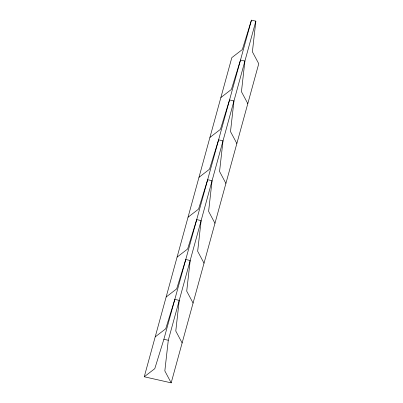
<?xml version="1.0" encoding="UTF-8"?>
<svg xmlns="http://www.w3.org/2000/svg" width="403" height="403" viewBox="0 0 403 403"><rect width="100%" height="100%" fill="white"/><g stroke="black" fill="none" stroke-linecap="round" stroke-linejoin="round"><path stroke-width="0.6" d="M255.85 21.142L168.288 340.268L164.832 370.936L171.184 382.85L144.254 376.775L231.816 57.649L242.349 49.544L251.442 20.15L255.85 21.142L252.394 51.811L258.746 63.724L171.184 382.85M144.254 376.775L154.792 368.669L163.88 339.276L251.442 20.15M220.869 97.541L231.408 89.436L240.495 60.042L244.903 61.034L241.447 91.703L247.8 103.616M209.923 137.433L220.461 129.328L229.549 99.929L233.962 100.926L230.501 131.59L236.853 143.508M198.981 177.32L209.515 169.215L218.607 139.821L223.015 140.818L219.559 171.482L225.912 183.4M188.035 217.212L198.568 209.107L207.661 179.713L212.069 180.705L208.613 211.374L214.965 223.287M177.088 257.104L187.627 248.999L196.714 219.6L201.122 220.597L197.666 251.265L204.019 263.179M166.147 296.991L176.68 288.891L185.768 259.492L190.181 260.489L186.72 291.152L193.077 303.071M155.2 336.883L165.734 328.777L174.826 299.384L179.234 300.376L175.779 331.044L182.131 342.958M163.88 339.276L168.288 340.268"/></g></svg>
